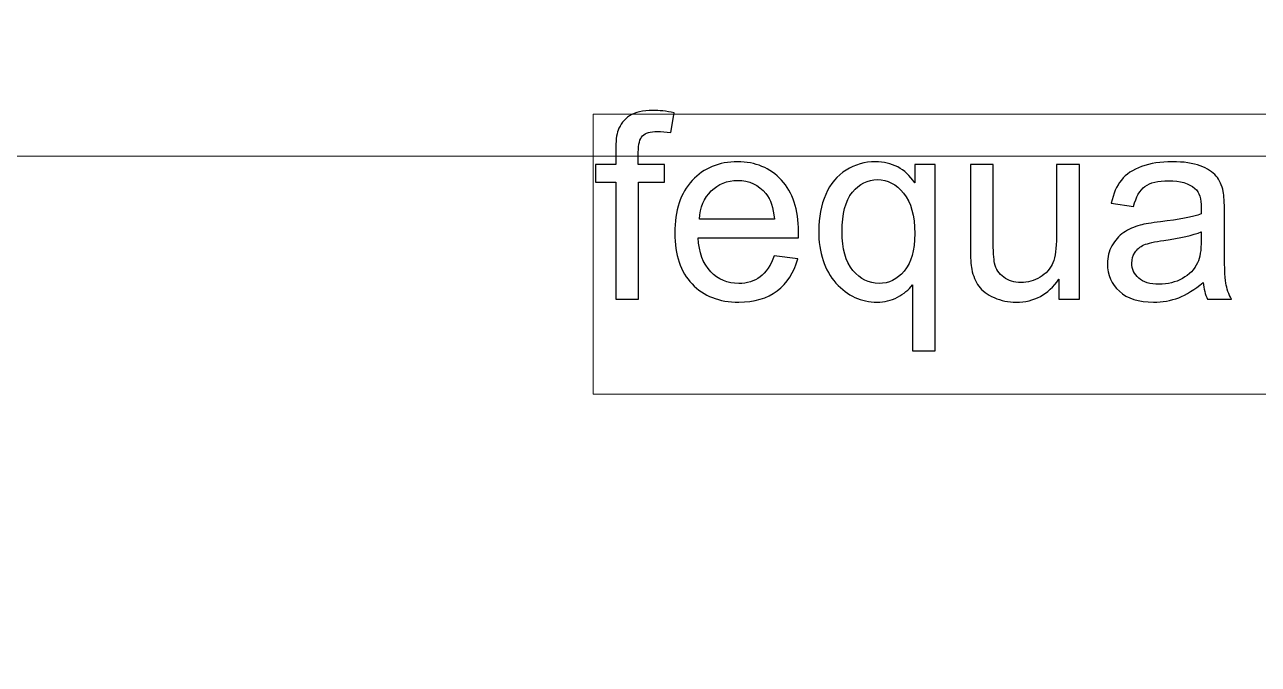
# Model space of a CAD drawing. Header units: centimetres. Extents: x -29.7 to 21.6, y -14.4 to 13.7.
# Drawn here: x 4.729 to 6.341, y -3.804 to -2.968 of the extents above; entities that cross this region are included whole.
import ezdxf

# ---------------------------------------------------------------- set-up
doc = ezdxf.new("R2010")
doc.units = ezdxf.units.CM
doc.header["$MEASUREMENT"] = 0
doc.layers.add('Layer 1', color=7, linetype='Continuous')

msp = doc.modelspace()

# ---------------------------------------------------------------- linework, layer by layer
at = {"layer": 'Layer 1', "color": 1, "lineweight": 9}
for points, knots in [([(1.396, -4.44966), (1.396, -4.44966), (1.396, -0.46166), (1.396, -0.46166), (1.396, -0.46166), (1.396, -0.46166), (11.36591, -0.46166), (11.36591, -0.46166), (11.36591, -0.46166), (11.36591, -0.46166), (11.36591, -4.44966), (11.36591, -4.44966)], [0, 0, 0, 0, 0.25, 0.25, 0.25, 0.25, 0.5, 0.5, 0.5, 0.5, 1, 1, 1, 1]), ([(8.86952, -3.14013), (8.86952, -3.14013), (4.39385, -3.14013), (4.39385, -3.14013), (4.39385, -3.14013), (4.39385, -3.14013), (4.39385, -2.51613), (4.39385, -2.51613), (4.39385, -2.51613), (4.39385, -2.51613), (8.86952, -2.51613), (8.86952, -2.51613), (8.86952, -2.51613), (8.86952, -2.51613), (8.86952, -3.14013), (8.86952, -3.14013)], [0, 0, 0, 0, 0.2, 0.2, 0.2, 0.2, 0.4, 0.4, 0.4, 0.4, 0.6, 0.6, 0.6, 0.6, 1, 1, 1, 1]), ([(8.86952, -3.14013), (8.86952, -3.14013), (4.39385, -3.14013), (4.39385, -3.14013), (4.39385, -3.14013), (4.39385, -3.14013), (4.39385, -2.51613), (4.39385, -2.51613), (4.39385, -2.51613), (4.39385, -2.51613), (8.86952, -2.51613), (8.86952, -2.51613), (8.86952, -2.51613), (8.86952, -2.51613), (8.86952, -3.14013), (8.86952, -3.14013)], [0, 0, 0, 0, 0.2, 0.2, 0.2, 0.2, 0.4, 0.4, 0.4, 0.4, 0.6, 0.6, 0.6, 0.6, 1, 1, 1, 1]), ([(7.45287, -3.45088), (7.45287, -3.45088), (5.4714, -3.45088), (5.4714, -3.45088), (5.4714, -3.45088), (5.4714, -3.45088), (5.4714, -3.08514), (5.4714, -3.08514), (5.4714, -3.08514), (5.4714, -3.08514), (7.45287, -3.08514), (7.45287, -3.08514), (7.45287, -3.08514), (7.45287, -3.08514), (7.45287, -3.45088), (7.45287, -3.45088)], [0, 0, 0, 0, 0.2, 0.2, 0.2, 0.2, 0.4, 0.4, 0.4, 0.4, 0.6, 0.6, 0.6, 0.6, 1, 1, 1, 1]), ([(7.45287, -3.45088), (7.45287, -3.45088), (5.4714, -3.45088), (5.4714, -3.45088), (5.4714, -3.45088), (5.4714, -3.45088), (5.4714, -3.08514), (5.4714, -3.08514), (5.4714, -3.08514), (5.4714, -3.08514), (7.45287, -3.08514), (7.45287, -3.08514), (7.45287, -3.08514), (7.45287, -3.08514), (7.45287, -3.45088), (7.45287, -3.45088)], [0, 0, 0, 0, 0.2, 0.2, 0.2, 0.2, 0.4, 0.4, 0.4, 0.4, 0.6, 0.6, 0.6, 0.6, 1, 1, 1, 1]), ([(5.50089, -3.32715), (5.50089, -3.32715), (5.50089, -3.17427), (5.50089, -3.17427), (5.50089, -3.17427), (5.50089, -3.17427), (5.47445, -3.17427), (5.47445, -3.17427), (5.47445, -3.17427), (5.47445, -3.17427), (5.47445, -3.15122), (5.47445, -3.15122), (5.47445, -3.15122), (5.47445, -3.15122), (5.50089, -3.15122), (5.50089, -3.15122), (5.50089, -3.15122), (5.50089, -3.15122), (5.50089, -3.13258), (5.50089, -3.13258), (5.50089, -3.13258), (5.50089, -3.12077), (5.50191, -3.11201), (5.504, -3.1063), (5.504, -3.1063), (5.50688, -3.09862), (5.51185, -3.09235), (5.51908, -3.08755), (5.51908, -3.08755), (5.52626, -3.08275), (5.53637, -3.08037), (5.54937, -3.08037), (5.54937, -3.08037), (5.55778, -3.08037), (5.56705, -3.08139), (5.57722, -3.08337), (5.57722, -3.08337), (5.57722, -3.08337), (5.57276, -3.10947), (5.57276, -3.10947), (5.57276, -3.10947), (5.56654, -3.10839), (5.56072, -3.10783), (5.55518, -3.10783), (5.55518, -3.10783), (5.54615, -3.10783), (5.53976, -3.10975), (5.53598, -3.11359), (5.53598, -3.11359), (5.53225, -3.11743), (5.53038, -3.12461), (5.53038, -3.13512), (5.53038, -3.13512), (5.53038, -3.13512), (5.53038, -3.15122), (5.53038, -3.15122), (5.53038, -3.15122), (5.53038, -3.15122), (5.56462, -3.15122), (5.56462, -3.15122), (5.56462, -3.15122), (5.56462, -3.15122), (5.56462, -3.17427), (5.56462, -3.17427), (5.56462, -3.17427), (5.56462, -3.17427), (5.53072, -3.17427), (5.53072, -3.17427), (5.53072, -3.17427), (5.53072, -3.17427), (5.53072, -3.32715), (5.53072, -3.32715), (5.53072, -3.32715), (5.53072, -3.32715), (5.50089, -3.32715), (5.50089, -3.32715)], [0, 0, 0, 0, 0.05, 0.05, 0.05, 0.05, 0.1, 0.1, 0.1, 0.1, 0.15, 0.15, 0.15, 0.15, 0.2, 0.2, 0.2, 0.2, 0.25, 0.25, 0.25, 0.25, 0.3, 0.3, 0.3, 0.3, 0.35, 0.35, 0.35, 0.35, 0.4, 0.4, 0.4, 0.4, 0.45, 0.45, 0.45, 0.45, 0.5, 0.5, 0.5, 0.5, 0.55, 0.55, 0.55, 0.55, 0.6, 0.6, 0.6, 0.6, 0.65, 0.65, 0.65, 0.65, 0.7, 0.7, 0.7, 0.7, 0.75, 0.75, 0.75, 0.75, 0.8, 0.8, 0.8, 0.8, 0.85, 0.85, 0.85, 0.85, 0.9, 0.9, 0.9, 0.9, 1, 1, 1, 1]), ([(5.70795, -3.2702), (5.70795, -3.2702), (5.7388, -3.27427), (5.7388, -3.27427), (5.7388, -3.27427), (5.734, -3.29218), (5.72501, -3.30613), (5.71191, -3.31602), (5.71191, -3.31602), (5.6988, -3.32591), (5.68208, -3.33088), (5.66168, -3.33088), (5.66168, -3.33088), (5.63603, -3.33088), (5.61569, -3.32297), (5.60066, -3.30715), (5.60066, -3.30715), (5.58564, -3.29139), (5.57812, -3.26918), (5.57812, -3.24065), (5.57812, -3.24065), (5.57812, -3.21116), (5.58569, -3.18822), (5.60089, -3.17195), (5.60089, -3.17195), (5.61609, -3.15563), (5.63581, -3.14749), (5.66004, -3.14749), (5.66004, -3.14749), (5.68349, -3.14749), (5.70264, -3.15546), (5.7175, -3.17145), (5.7175, -3.17145), (5.73236, -3.18743), (5.73982, -3.20992), (5.73982, -3.2389), (5.73982, -3.2389), (5.73982, -3.24065), (5.73976, -3.24331), (5.73965, -3.24681), (5.73965, -3.24681), (5.73965, -3.24681), (5.60863, -3.24681), (5.60863, -3.24681), (5.60863, -3.24681), (5.60976, -3.26608), (5.61518, -3.28088), (5.62501, -3.29111), (5.62501, -3.29111), (5.63479, -3.30133), (5.64705, -3.30647), (5.66168, -3.30647), (5.66168, -3.30647), (5.67258, -3.30647), (5.68191, -3.30359), (5.68959, -3.29783), (5.68959, -3.29783), (5.69733, -3.29207), (5.70343, -3.28286), (5.70795, -3.2702)], [0, 0, 0, 0, 0.0625, 0.0625, 0.0625, 0.0625, 0.125, 0.125, 0.125, 0.125, 0.1875, 0.1875, 0.1875, 0.1875, 0.25, 0.25, 0.25, 0.25, 0.3125, 0.3125, 0.3125, 0.3125, 0.375, 0.375, 0.375, 0.375, 0.4375, 0.4375, 0.4375, 0.4375, 0.5, 0.5, 0.5, 0.5, 0.5625, 0.5625, 0.5625, 0.5625, 0.625, 0.625, 0.625, 0.625, 0.6875, 0.6875, 0.6875, 0.6875, 0.75, 0.75, 0.75, 0.75, 0.8125, 0.8125, 0.8125, 0.8125, 0.875, 0.875, 0.875, 0.875, 1, 1, 1, 1]), ([(5.88852, -3.39461), (5.88852, -3.39461), (5.88852, -3.30828), (5.88852, -3.30828), (5.88852, -3.30828), (5.88388, -3.31478), (5.87739, -3.32014), (5.86908, -3.32444), (5.86908, -3.32444), (5.86078, -3.32873), (5.85191, -3.33088), (5.84253, -3.33088), (5.84253, -3.33088), (5.82168, -3.33088), (5.80377, -3.32257), (5.78869, -3.30591), (5.78869, -3.30591), (5.77366, -3.2893), (5.76614, -3.26647), (5.76614, -3.23755), (5.76614, -3.23755), (5.76614, -3.21992), (5.76919, -3.2041), (5.7753, -3.19009), (5.7753, -3.19009), (5.78145, -3.17613), (5.79032, -3.16551), (5.80196, -3.15834), (5.80196, -3.15834), (5.8136, -3.15111), (5.82637, -3.14749), (5.84027, -3.14749), (5.84027, -3.14749), (5.86202, -3.14749), (5.87908, -3.15659), (5.89157, -3.17483), (5.89157, -3.17483), (5.89157, -3.17483), (5.89157, -3.15122), (5.89157, -3.15122), (5.89157, -3.15122), (5.89157, -3.15122), (5.91835, -3.15122), (5.91835, -3.15122), (5.91835, -3.15122), (5.91835, -3.15122), (5.91835, -3.39461), (5.91835, -3.39461), (5.91835, -3.39461), (5.91835, -3.39461), (5.88852, -3.39461), (5.88852, -3.39461)], [0, 0, 0, 0, 0.0714286, 0.0714286, 0.0714286, 0.0714286, 0.1428571, 0.1428571, 0.1428571, 0.1428571, 0.2142857, 0.2142857, 0.2142857, 0.2142857, 0.2857143, 0.2857143, 0.2857143, 0.2857143, 0.3571429, 0.3571429, 0.3571429, 0.3571429, 0.4285714, 0.4285714, 0.4285714, 0.4285714, 0.5, 0.5, 0.5, 0.5, 0.5714286, 0.5714286, 0.5714286, 0.5714286, 0.6428571, 0.6428571, 0.6428571, 0.6428571, 0.7142857, 0.7142857, 0.7142857, 0.7142857, 0.7857143, 0.7857143, 0.7857143, 0.7857143, 0.8571429, 0.8571429, 0.8571429, 0.8571429, 1, 1, 1, 1]), ([(6.07993, -3.32715), (6.07993, -3.32715), (6.07993, -3.30099), (6.07993, -3.30099), (6.07993, -3.30099), (6.06625, -3.32094), (6.04772, -3.33088), (6.02428, -3.33088), (6.02428, -3.33088), (6.01394, -3.33088), (6.00428, -3.3289), (5.99529, -3.32495), (5.99529, -3.32495), (5.98631, -3.32094), (5.97965, -3.31596), (5.9753, -3.30998), (5.9753, -3.30998), (5.97094, -3.30393), (5.96789, -3.29659), (5.96614, -3.28788), (5.96614, -3.28788), (5.96496, -3.28201), (5.96433, -3.27274), (5.96433, -3.26009), (5.96433, -3.26009), (5.96433, -3.26009), (5.96433, -3.15122), (5.96433, -3.15122), (5.96433, -3.15122), (5.96433, -3.15122), (5.99416, -3.15122), (5.99416, -3.15122), (5.99416, -3.15122), (5.99416, -3.15122), (5.99416, -3.24856), (5.99416, -3.24856), (5.99416, -3.24856), (5.99416, -3.2641), (5.99479, -3.27461), (5.99597, -3.27998), (5.99597, -3.27998), (5.99784, -3.28783), (6.00179, -3.29393), (6.00789, -3.29839), (6.00789, -3.29839), (6.01394, -3.30286), (6.0214, -3.30512), (6.03032, -3.30512), (6.03032, -3.30512), (6.03925, -3.30512), (6.04761, -3.30286), (6.05541, -3.29828), (6.05541, -3.29828), (6.0632, -3.2937), (6.06874, -3.28743), (6.07202, -3.27958), (6.07202, -3.27958), (6.07524, -3.27173), (6.07688, -3.26026), (6.07688, -3.24529), (6.07688, -3.24529), (6.07688, -3.24529), (6.07688, -3.15122), (6.07688, -3.15122), (6.07688, -3.15122), (6.07688, -3.15122), (6.10671, -3.15122), (6.10671, -3.15122), (6.10671, -3.15122), (6.10671, -3.15122), (6.10671, -3.32715), (6.10671, -3.32715), (6.10671, -3.32715), (6.10671, -3.32715), (6.07993, -3.32715), (6.07993, -3.32715)], [0, 0, 0, 0, 0.05, 0.05, 0.05, 0.05, 0.1, 0.1, 0.1, 0.1, 0.15, 0.15, 0.15, 0.15, 0.2, 0.2, 0.2, 0.2, 0.25, 0.25, 0.25, 0.25, 0.3, 0.3, 0.3, 0.3, 0.35, 0.35, 0.35, 0.35, 0.4, 0.4, 0.4, 0.4, 0.45, 0.45, 0.45, 0.45, 0.5, 0.5, 0.5, 0.5, 0.55, 0.55, 0.55, 0.55, 0.6, 0.6, 0.6, 0.6, 0.65, 0.65, 0.65, 0.65, 0.7, 0.7, 0.7, 0.7, 0.75, 0.75, 0.75, 0.75, 0.8, 0.8, 0.8, 0.8, 0.85, 0.85, 0.85, 0.85, 0.9, 0.9, 0.9, 0.9, 1, 1, 1, 1]), ([(6.26846, -3.30512), (6.25738, -3.31455), (6.24671, -3.32116), (6.23648, -3.32506), (6.23648, -3.32506), (6.22625, -3.32896), (6.21529, -3.33088), (6.20354, -3.33088), (6.20354, -3.33088), (6.18422, -3.33088), (6.16936, -3.32619), (6.15897, -3.31675), (6.15897, -3.31675), (6.14857, -3.30738), (6.14337, -3.29534), (6.14337, -3.28071), (6.14337, -3.28071), (6.14337, -3.27212), (6.14535, -3.26427), (6.14925, -3.25715), (6.14925, -3.25715), (6.1532, -3.25003), (6.15834, -3.24438), (6.16467, -3.24009), (6.16467, -3.24009), (6.17106, -3.23579), (6.17818, -3.23252), (6.18614, -3.23031), (6.18614, -3.23031), (6.19202, -3.22879), (6.20089, -3.22732), (6.21269, -3.22585), (6.21269, -3.22585), (6.23676, -3.22303), (6.25456, -3.21958), (6.26591, -3.21563), (6.26591, -3.21563), (6.26603, -3.21156), (6.26608, -3.20896), (6.26608, -3.20789), (6.26608, -3.20789), (6.26608, -3.1958), (6.26326, -3.18726), (6.25761, -3.18229), (6.25761, -3.18229), (6.24998, -3.17557), (6.23863, -3.17224), (6.2236, -3.17224), (6.2236, -3.17224), (6.20953, -3.17224), (6.19914, -3.17472), (6.19247, -3.17964), (6.19247, -3.17964), (6.18575, -3.18455), (6.18083, -3.19325), (6.17761, -3.2058), (6.17761, -3.2058), (6.17761, -3.2058), (6.14846, -3.20173), (6.14846, -3.20173), (6.14846, -3.20173), (6.15111, -3.18924), (6.15546, -3.17913), (6.16157, -3.17145), (6.16157, -3.17145), (6.16767, -3.16376), (6.17648, -3.15789), (6.18801, -3.15371), (6.18801, -3.15371), (6.19947, -3.14958), (6.21286, -3.14749), (6.22801, -3.14749), (6.22801, -3.14749), (6.24303, -3.14749), (6.25529, -3.14924), (6.26473, -3.1528), (6.26473, -3.1528), (6.27411, -3.15636), (6.28106, -3.16077), (6.28546, -3.16613), (6.28546, -3.16613), (6.28987, -3.1715), (6.29298, -3.17828), (6.29478, -3.18647), (6.29478, -3.18647), (6.29574, -3.19156), (6.29625, -3.20071), (6.29625, -3.21387), (6.29625, -3.21387), (6.29625, -3.21387), (6.29625, -3.25342), (6.29625, -3.25342), (6.29625, -3.25342), (6.29625, -3.28105), (6.29687, -3.29851), (6.29812, -3.30591), (6.29812, -3.30591), (6.2993, -3.31331), (6.30179, -3.32037), (6.30541, -3.32715), (6.30541, -3.32715), (6.30541, -3.32715), (6.27422, -3.32715), (6.27422, -3.32715), (6.27422, -3.32715), (6.27123, -3.32088), (6.2693, -3.31353), (6.26846, -3.30512)], [0, 0, 0, 0, 0.0357143, 0.0357143, 0.0357143, 0.0357143, 0.0714286, 0.0714286, 0.0714286, 0.0714286, 0.1071429, 0.1071429, 0.1071429, 0.1071429, 0.1428571, 0.1428571, 0.1428571, 0.1428571, 0.1785714, 0.1785714, 0.1785714, 0.1785714, 0.2142857, 0.2142857, 0.2142857, 0.2142857, 0.25, 0.25, 0.25, 0.25, 0.2857143, 0.2857143, 0.2857143, 0.2857143, 0.3214286, 0.3214286, 0.3214286, 0.3214286, 0.3571429, 0.3571429, 0.3571429, 0.3571429, 0.3928571, 0.3928571, 0.3928571, 0.3928571, 0.4285714, 0.4285714, 0.4285714, 0.4285714, 0.4642857, 0.4642857, 0.4642857, 0.4642857, 0.5, 0.5, 0.5, 0.5, 0.5357143, 0.5357143, 0.5357143, 0.5357143, 0.5714286, 0.5714286, 0.5714286, 0.5714286, 0.6071429, 0.6071429, 0.6071429, 0.6071429, 0.6428571, 0.6428571, 0.6428571, 0.6428571, 0.6785714, 0.6785714, 0.6785714, 0.6785714, 0.7142857, 0.7142857, 0.7142857, 0.7142857, 0.75, 0.75, 0.75, 0.75, 0.7857143, 0.7857143, 0.7857143, 0.7857143, 0.8214286, 0.8214286, 0.8214286, 0.8214286, 0.8571429, 0.8571429, 0.8571429, 0.8571429, 0.8928571, 0.8928571, 0.8928571, 0.8928571, 0.9285714, 0.9285714, 0.9285714, 0.9285714, 1, 1, 1, 1]), ([(5.61033, -3.22241), (5.61033, -3.22241), (5.70829, -3.22241), (5.70829, -3.22241), (5.70829, -3.22241), (5.70699, -3.2076), (5.70321, -3.19653), (5.69705, -3.18913), (5.69705, -3.18913), (5.68761, -3.17766), (5.6753, -3.1719), (5.66021, -3.1719), (5.66021, -3.1719), (5.64654, -3.1719), (5.63507, -3.17647), (5.62575, -3.18563), (5.62575, -3.18563), (5.61648, -3.19478), (5.61134, -3.20704), (5.61033, -3.22241)], [0, 0, 0, 0, 0.1666667, 0.1666667, 0.1666667, 0.1666667, 0.3333333, 0.3333333, 0.3333333, 0.3333333, 0.5, 0.5, 0.5, 0.5, 0.6666667, 0.6666667, 0.6666667, 0.6666667, 1, 1, 1, 1]), ([(5.79665, -3.23868), (5.79665, -3.26127), (5.8014, -3.27822), (5.81089, -3.28952), (5.81089, -3.28952), (5.82038, -3.30082), (5.83174, -3.30647), (5.84501, -3.30647), (5.84501, -3.30647), (5.85772, -3.30647), (5.86863, -3.30111), (5.87784, -3.29037), (5.87784, -3.29037), (5.88699, -3.27958), (5.89157, -3.26325), (5.89157, -3.24133), (5.89157, -3.24133), (5.89157, -3.21794), (5.88671, -3.20037), (5.87705, -3.18856), (5.87705, -3.18856), (5.86739, -3.17676), (5.85609, -3.17088), (5.84304, -3.17088), (5.84304, -3.17088), (5.8301, -3.17088), (5.81914, -3.17636), (5.81015, -3.18732), (5.81015, -3.18732), (5.80117, -3.19828), (5.79665, -3.2154), (5.79665, -3.23868)], [0, 0, 0, 0, 0.1111111, 0.1111111, 0.1111111, 0.1111111, 0.2222222, 0.2222222, 0.2222222, 0.2222222, 0.3333333, 0.3333333, 0.3333333, 0.3333333, 0.4444444, 0.4444444, 0.4444444, 0.4444444, 0.5555556, 0.5555556, 0.5555556, 0.5555556, 0.6666667, 0.6666667, 0.6666667, 0.6666667, 0.7777778, 0.7777778, 0.7777778, 0.7777778, 1, 1, 1, 1]), ([(6.26608, -3.23902), (6.25524, -3.24342), (6.23897, -3.24715), (6.21727, -3.2502), (6.21727, -3.2502), (6.20495, -3.25195), (6.19625, -3.25393), (6.19117, -3.25613), (6.19117, -3.25613), (6.18608, -3.25834), (6.18219, -3.26156), (6.17942, -3.26574), (6.17942, -3.26574), (6.17665, -3.26998), (6.17524, -3.27466), (6.17524, -3.27986), (6.17524, -3.27986), (6.17524, -3.28772), (6.17823, -3.29433), (6.18428, -3.29958), (6.18428, -3.29958), (6.19032, -3.30483), (6.19914, -3.30749), (6.21072, -3.30749), (6.21072, -3.30749), (6.22219, -3.30749), (6.23241, -3.305), (6.24139, -3.29998), (6.24139, -3.29998), (6.25032, -3.295), (6.25693, -3.28817), (6.26111, -3.27952), (6.26111, -3.27952), (6.26433, -3.2728), (6.26591, -3.26291), (6.26591, -3.24986), (6.26591, -3.24986), (6.26591, -3.24986), (6.26608, -3.23902), (6.26608, -3.23902)], [0, 0, 0, 0, 0.0909091, 0.0909091, 0.0909091, 0.0909091, 0.1818182, 0.1818182, 0.1818182, 0.1818182, 0.2727273, 0.2727273, 0.2727273, 0.2727273, 0.3636364, 0.3636364, 0.3636364, 0.3636364, 0.4545455, 0.4545455, 0.4545455, 0.4545455, 0.5454545, 0.5454545, 0.5454545, 0.5454545, 0.6363636, 0.6363636, 0.6363636, 0.6363636, 0.7272727, 0.7272727, 0.7272727, 0.7272727, 0.8181818, 0.8181818, 0.8181818, 0.8181818, 1, 1, 1, 1])]:
    msp.add_open_spline(points, degree=3, knots=knots, dxfattribs=at)
at = {"layer": 'Layer 1', "color": 250}
for points, knots in [([(5.50089, -3.32715), (5.50089, -3.32715), (5.50089, -3.17427), (5.50089, -3.17427), (5.50089, -3.17427), (5.50089, -3.17427), (5.47445, -3.17427), (5.47445, -3.17427), (5.47445, -3.17427), (5.47445, -3.17427), (5.47445, -3.15122), (5.47445, -3.15122), (5.47445, -3.15122), (5.47445, -3.15122), (5.50089, -3.15122), (5.50089, -3.15122), (5.50089, -3.15122), (5.50089, -3.15122), (5.50089, -3.13258), (5.50089, -3.13258), (5.50089, -3.13258), (5.50089, -3.12077), (5.50191, -3.11201), (5.504, -3.1063), (5.504, -3.1063), (5.50688, -3.09862), (5.51185, -3.09235), (5.51908, -3.08755), (5.51908, -3.08755), (5.52626, -3.08275), (5.53637, -3.08037), (5.54937, -3.08037), (5.54937, -3.08037), (5.55778, -3.08037), (5.56705, -3.08139), (5.57722, -3.08337), (5.57722, -3.08337), (5.57722, -3.08337), (5.57276, -3.10947), (5.57276, -3.10947), (5.57276, -3.10947), (5.56654, -3.10839), (5.56072, -3.10783), (5.55518, -3.10783), (5.55518, -3.10783), (5.54615, -3.10783), (5.53976, -3.10975), (5.53598, -3.11359), (5.53598, -3.11359), (5.53225, -3.11743), (5.53038, -3.12461), (5.53038, -3.13512), (5.53038, -3.13512), (5.53038, -3.13512), (5.53038, -3.15122), (5.53038, -3.15122), (5.53038, -3.15122), (5.53038, -3.15122), (5.56462, -3.15122), (5.56462, -3.15122), (5.56462, -3.15122), (5.56462, -3.15122), (5.56462, -3.17427), (5.56462, -3.17427), (5.56462, -3.17427), (5.56462, -3.17427), (5.53072, -3.17427), (5.53072, -3.17427), (5.53072, -3.17427), (5.53072, -3.17427), (5.53072, -3.32715), (5.53072, -3.32715), (5.53072, -3.32715), (5.53072, -3.32715), (5.50089, -3.32715), (5.50089, -3.32715)], [0, 0, 0, 0, 0.05, 0.05, 0.05, 0.05, 0.1, 0.1, 0.1, 0.1, 0.15, 0.15, 0.15, 0.15, 0.2, 0.2, 0.2, 0.2, 0.25, 0.25, 0.25, 0.25, 0.3, 0.3, 0.3, 0.3, 0.35, 0.35, 0.35, 0.35, 0.4, 0.4, 0.4, 0.4, 0.45, 0.45, 0.45, 0.45, 0.5, 0.5, 0.5, 0.5, 0.55, 0.55, 0.55, 0.55, 0.6, 0.6, 0.6, 0.6, 0.65, 0.65, 0.65, 0.65, 0.7, 0.7, 0.7, 0.7, 0.75, 0.75, 0.75, 0.75, 0.8, 0.8, 0.8, 0.8, 0.85, 0.85, 0.85, 0.85, 0.9, 0.9, 0.9, 0.9, 1, 1, 1, 1]), ([(5.70795, -3.2702), (5.70795, -3.2702), (5.7388, -3.27427), (5.7388, -3.27427), (5.7388, -3.27427), (5.734, -3.29218), (5.72501, -3.30613), (5.71191, -3.31602), (5.71191, -3.31602), (5.6988, -3.32591), (5.68208, -3.33088), (5.66168, -3.33088), (5.66168, -3.33088), (5.63603, -3.33088), (5.61569, -3.32297), (5.60066, -3.30715), (5.60066, -3.30715), (5.58564, -3.29139), (5.57812, -3.26918), (5.57812, -3.24065), (5.57812, -3.24065), (5.57812, -3.21116), (5.58569, -3.18822), (5.60089, -3.17195), (5.60089, -3.17195), (5.61609, -3.15563), (5.63581, -3.14749), (5.66004, -3.14749), (5.66004, -3.14749), (5.68349, -3.14749), (5.70264, -3.15546), (5.7175, -3.17145), (5.7175, -3.17145), (5.73236, -3.18743), (5.73982, -3.20992), (5.73982, -3.2389), (5.73982, -3.2389), (5.73982, -3.24065), (5.73976, -3.24331), (5.73965, -3.24681), (5.73965, -3.24681), (5.73965, -3.24681), (5.60863, -3.24681), (5.60863, -3.24681), (5.60863, -3.24681), (5.60976, -3.26608), (5.61518, -3.28088), (5.62501, -3.29111), (5.62501, -3.29111), (5.63479, -3.30133), (5.64705, -3.30647), (5.66168, -3.30647), (5.66168, -3.30647), (5.67258, -3.30647), (5.68191, -3.30359), (5.68959, -3.29783), (5.68959, -3.29783), (5.69733, -3.29207), (5.70343, -3.28286), (5.70795, -3.2702)], [0, 0, 0, 0, 0.0625, 0.0625, 0.0625, 0.0625, 0.125, 0.125, 0.125, 0.125, 0.1875, 0.1875, 0.1875, 0.1875, 0.25, 0.25, 0.25, 0.25, 0.3125, 0.3125, 0.3125, 0.3125, 0.375, 0.375, 0.375, 0.375, 0.4375, 0.4375, 0.4375, 0.4375, 0.5, 0.5, 0.5, 0.5, 0.5625, 0.5625, 0.5625, 0.5625, 0.625, 0.625, 0.625, 0.625, 0.6875, 0.6875, 0.6875, 0.6875, 0.75, 0.75, 0.75, 0.75, 0.8125, 0.8125, 0.8125, 0.8125, 0.875, 0.875, 0.875, 0.875, 1, 1, 1, 1]), ([(5.88852, -3.39461), (5.88852, -3.39461), (5.88852, -3.30828), (5.88852, -3.30828), (5.88852, -3.30828), (5.88388, -3.31478), (5.87739, -3.32014), (5.86908, -3.32444), (5.86908, -3.32444), (5.86078, -3.32873), (5.85191, -3.33088), (5.84253, -3.33088), (5.84253, -3.33088), (5.82168, -3.33088), (5.80377, -3.32257), (5.78869, -3.30591), (5.78869, -3.30591), (5.77366, -3.2893), (5.76614, -3.26647), (5.76614, -3.23755), (5.76614, -3.23755), (5.76614, -3.21992), (5.76919, -3.2041), (5.7753, -3.19009), (5.7753, -3.19009), (5.78145, -3.17613), (5.79032, -3.16551), (5.80196, -3.15834), (5.80196, -3.15834), (5.8136, -3.15111), (5.82637, -3.14749), (5.84027, -3.14749), (5.84027, -3.14749), (5.86202, -3.14749), (5.87908, -3.15659), (5.89157, -3.17483), (5.89157, -3.17483), (5.89157, -3.17483), (5.89157, -3.15122), (5.89157, -3.15122), (5.89157, -3.15122), (5.89157, -3.15122), (5.91835, -3.15122), (5.91835, -3.15122), (5.91835, -3.15122), (5.91835, -3.15122), (5.91835, -3.39461), (5.91835, -3.39461), (5.91835, -3.39461), (5.91835, -3.39461), (5.88852, -3.39461), (5.88852, -3.39461)], [0, 0, 0, 0, 0.0714286, 0.0714286, 0.0714286, 0.0714286, 0.1428571, 0.1428571, 0.1428571, 0.1428571, 0.2142857, 0.2142857, 0.2142857, 0.2142857, 0.2857143, 0.2857143, 0.2857143, 0.2857143, 0.3571429, 0.3571429, 0.3571429, 0.3571429, 0.4285714, 0.4285714, 0.4285714, 0.4285714, 0.5, 0.5, 0.5, 0.5, 0.5714286, 0.5714286, 0.5714286, 0.5714286, 0.6428571, 0.6428571, 0.6428571, 0.6428571, 0.7142857, 0.7142857, 0.7142857, 0.7142857, 0.7857143, 0.7857143, 0.7857143, 0.7857143, 0.8571429, 0.8571429, 0.8571429, 0.8571429, 1, 1, 1, 1]), ([(6.07993, -3.32715), (6.07993, -3.32715), (6.07993, -3.30099), (6.07993, -3.30099), (6.07993, -3.30099), (6.06625, -3.32094), (6.04772, -3.33088), (6.02428, -3.33088), (6.02428, -3.33088), (6.01394, -3.33088), (6.00428, -3.3289), (5.99529, -3.32495), (5.99529, -3.32495), (5.98631, -3.32094), (5.97965, -3.31596), (5.9753, -3.30998), (5.9753, -3.30998), (5.97094, -3.30393), (5.96789, -3.29659), (5.96614, -3.28788), (5.96614, -3.28788), (5.96496, -3.28201), (5.96433, -3.27274), (5.96433, -3.26009), (5.96433, -3.26009), (5.96433, -3.26009), (5.96433, -3.15122), (5.96433, -3.15122), (5.96433, -3.15122), (5.96433, -3.15122), (5.99416, -3.15122), (5.99416, -3.15122), (5.99416, -3.15122), (5.99416, -3.15122), (5.99416, -3.24856), (5.99416, -3.24856), (5.99416, -3.24856), (5.99416, -3.2641), (5.99479, -3.27461), (5.99597, -3.27998), (5.99597, -3.27998), (5.99784, -3.28783), (6.00179, -3.29393), (6.00789, -3.29839), (6.00789, -3.29839), (6.01394, -3.30286), (6.0214, -3.30512), (6.03032, -3.30512), (6.03032, -3.30512), (6.03925, -3.30512), (6.04761, -3.30286), (6.05541, -3.29828), (6.05541, -3.29828), (6.0632, -3.2937), (6.06874, -3.28743), (6.07202, -3.27958), (6.07202, -3.27958), (6.07524, -3.27173), (6.07688, -3.26026), (6.07688, -3.24529), (6.07688, -3.24529), (6.07688, -3.24529), (6.07688, -3.15122), (6.07688, -3.15122), (6.07688, -3.15122), (6.07688, -3.15122), (6.10671, -3.15122), (6.10671, -3.15122), (6.10671, -3.15122), (6.10671, -3.15122), (6.10671, -3.32715), (6.10671, -3.32715), (6.10671, -3.32715), (6.10671, -3.32715), (6.07993, -3.32715), (6.07993, -3.32715)], [0, 0, 0, 0, 0.05, 0.05, 0.05, 0.05, 0.1, 0.1, 0.1, 0.1, 0.15, 0.15, 0.15, 0.15, 0.2, 0.2, 0.2, 0.2, 0.25, 0.25, 0.25, 0.25, 0.3, 0.3, 0.3, 0.3, 0.35, 0.35, 0.35, 0.35, 0.4, 0.4, 0.4, 0.4, 0.45, 0.45, 0.45, 0.45, 0.5, 0.5, 0.5, 0.5, 0.55, 0.55, 0.55, 0.55, 0.6, 0.6, 0.6, 0.6, 0.65, 0.65, 0.65, 0.65, 0.7, 0.7, 0.7, 0.7, 0.75, 0.75, 0.75, 0.75, 0.8, 0.8, 0.8, 0.8, 0.85, 0.85, 0.85, 0.85, 0.9, 0.9, 0.9, 0.9, 1, 1, 1, 1]), ([(6.26846, -3.30512), (6.25738, -3.31455), (6.24671, -3.32116), (6.23648, -3.32506), (6.23648, -3.32506), (6.22625, -3.32896), (6.21529, -3.33088), (6.20354, -3.33088), (6.20354, -3.33088), (6.18422, -3.33088), (6.16936, -3.32619), (6.15897, -3.31675), (6.15897, -3.31675), (6.14857, -3.30738), (6.14337, -3.29534), (6.14337, -3.28071), (6.14337, -3.28071), (6.14337, -3.27212), (6.14535, -3.26427), (6.14925, -3.25715), (6.14925, -3.25715), (6.1532, -3.25003), (6.15834, -3.24438), (6.16467, -3.24009), (6.16467, -3.24009), (6.17106, -3.23579), (6.17818, -3.23252), (6.18614, -3.23031), (6.18614, -3.23031), (6.19202, -3.22879), (6.20089, -3.22732), (6.21269, -3.22585), (6.21269, -3.22585), (6.23676, -3.22303), (6.25456, -3.21958), (6.26591, -3.21563), (6.26591, -3.21563), (6.26603, -3.21156), (6.26608, -3.20896), (6.26608, -3.20789), (6.26608, -3.20789), (6.26608, -3.1958), (6.26326, -3.18726), (6.25761, -3.18229), (6.25761, -3.18229), (6.24998, -3.17557), (6.23863, -3.17224), (6.2236, -3.17224), (6.2236, -3.17224), (6.20953, -3.17224), (6.19914, -3.17472), (6.19247, -3.17964), (6.19247, -3.17964), (6.18575, -3.18455), (6.18083, -3.19325), (6.17761, -3.2058), (6.17761, -3.2058), (6.17761, -3.2058), (6.14846, -3.20173), (6.14846, -3.20173), (6.14846, -3.20173), (6.15111, -3.18924), (6.15546, -3.17913), (6.16157, -3.17145), (6.16157, -3.17145), (6.16767, -3.16376), (6.17648, -3.15789), (6.18801, -3.15371), (6.18801, -3.15371), (6.19947, -3.14958), (6.21286, -3.14749), (6.22801, -3.14749), (6.22801, -3.14749), (6.24303, -3.14749), (6.25529, -3.14924), (6.26473, -3.1528), (6.26473, -3.1528), (6.27411, -3.15636), (6.28106, -3.16077), (6.28546, -3.16613), (6.28546, -3.16613), (6.28987, -3.1715), (6.29298, -3.17828), (6.29478, -3.18647), (6.29478, -3.18647), (6.29574, -3.19156), (6.29625, -3.20071), (6.29625, -3.21387), (6.29625, -3.21387), (6.29625, -3.21387), (6.29625, -3.25342), (6.29625, -3.25342), (6.29625, -3.25342), (6.29625, -3.28105), (6.29687, -3.29851), (6.29812, -3.30591), (6.29812, -3.30591), (6.2993, -3.31331), (6.30179, -3.32037), (6.30541, -3.32715), (6.30541, -3.32715), (6.30541, -3.32715), (6.27422, -3.32715), (6.27422, -3.32715), (6.27422, -3.32715), (6.27123, -3.32088), (6.2693, -3.31353), (6.26846, -3.30512)], [0, 0, 0, 0, 0.0357143, 0.0357143, 0.0357143, 0.0357143, 0.0714286, 0.0714286, 0.0714286, 0.0714286, 0.1071429, 0.1071429, 0.1071429, 0.1071429, 0.1428571, 0.1428571, 0.1428571, 0.1428571, 0.1785714, 0.1785714, 0.1785714, 0.1785714, 0.2142857, 0.2142857, 0.2142857, 0.2142857, 0.25, 0.25, 0.25, 0.25, 0.2857143, 0.2857143, 0.2857143, 0.2857143, 0.3214286, 0.3214286, 0.3214286, 0.3214286, 0.3571429, 0.3571429, 0.3571429, 0.3571429, 0.3928571, 0.3928571, 0.3928571, 0.3928571, 0.4285714, 0.4285714, 0.4285714, 0.4285714, 0.4642857, 0.4642857, 0.4642857, 0.4642857, 0.5, 0.5, 0.5, 0.5, 0.5357143, 0.5357143, 0.5357143, 0.5357143, 0.5714286, 0.5714286, 0.5714286, 0.5714286, 0.6071429, 0.6071429, 0.6071429, 0.6071429, 0.6428571, 0.6428571, 0.6428571, 0.6428571, 0.6785714, 0.6785714, 0.6785714, 0.6785714, 0.7142857, 0.7142857, 0.7142857, 0.7142857, 0.75, 0.75, 0.75, 0.75, 0.7857143, 0.7857143, 0.7857143, 0.7857143, 0.8214286, 0.8214286, 0.8214286, 0.8214286, 0.8571429, 0.8571429, 0.8571429, 0.8571429, 0.8928571, 0.8928571, 0.8928571, 0.8928571, 0.9285714, 0.9285714, 0.9285714, 0.9285714, 1, 1, 1, 1]), ([(5.61033, -3.22241), (5.61033, -3.22241), (5.70829, -3.22241), (5.70829, -3.22241), (5.70829, -3.22241), (5.70699, -3.2076), (5.70321, -3.19653), (5.69705, -3.18913), (5.69705, -3.18913), (5.68761, -3.17766), (5.6753, -3.1719), (5.66021, -3.1719), (5.66021, -3.1719), (5.64654, -3.1719), (5.63507, -3.17647), (5.62575, -3.18563), (5.62575, -3.18563), (5.61648, -3.19478), (5.61134, -3.20704), (5.61033, -3.22241)], [0, 0, 0, 0, 0.1666667, 0.1666667, 0.1666667, 0.1666667, 0.3333333, 0.3333333, 0.3333333, 0.3333333, 0.5, 0.5, 0.5, 0.5, 0.6666667, 0.6666667, 0.6666667, 0.6666667, 1, 1, 1, 1]), ([(5.79665, -3.23868), (5.79665, -3.26127), (5.8014, -3.27822), (5.81089, -3.28952), (5.81089, -3.28952), (5.82038, -3.30082), (5.83174, -3.30647), (5.84501, -3.30647), (5.84501, -3.30647), (5.85772, -3.30647), (5.86863, -3.30111), (5.87784, -3.29037), (5.87784, -3.29037), (5.88699, -3.27958), (5.89157, -3.26325), (5.89157, -3.24133), (5.89157, -3.24133), (5.89157, -3.21794), (5.88671, -3.20037), (5.87705, -3.18856), (5.87705, -3.18856), (5.86739, -3.17676), (5.85609, -3.17088), (5.84304, -3.17088), (5.84304, -3.17088), (5.8301, -3.17088), (5.81914, -3.17636), (5.81015, -3.18732), (5.81015, -3.18732), (5.80117, -3.19828), (5.79665, -3.2154), (5.79665, -3.23868)], [0, 0, 0, 0, 0.1111111, 0.1111111, 0.1111111, 0.1111111, 0.2222222, 0.2222222, 0.2222222, 0.2222222, 0.3333333, 0.3333333, 0.3333333, 0.3333333, 0.4444444, 0.4444444, 0.4444444, 0.4444444, 0.5555556, 0.5555556, 0.5555556, 0.5555556, 0.6666667, 0.6666667, 0.6666667, 0.6666667, 0.7777778, 0.7777778, 0.7777778, 0.7777778, 1, 1, 1, 1]), ([(6.26608, -3.23902), (6.25524, -3.24342), (6.23897, -3.24715), (6.21727, -3.2502), (6.21727, -3.2502), (6.20495, -3.25195), (6.19625, -3.25393), (6.19117, -3.25613), (6.19117, -3.25613), (6.18608, -3.25834), (6.18219, -3.26156), (6.17942, -3.26574), (6.17942, -3.26574), (6.17665, -3.26998), (6.17524, -3.27466), (6.17524, -3.27986), (6.17524, -3.27986), (6.17524, -3.28772), (6.17823, -3.29433), (6.18428, -3.29958), (6.18428, -3.29958), (6.19032, -3.30483), (6.19914, -3.30749), (6.21072, -3.30749), (6.21072, -3.30749), (6.22219, -3.30749), (6.23241, -3.305), (6.24139, -3.29998), (6.24139, -3.29998), (6.25032, -3.295), (6.25693, -3.28817), (6.26111, -3.27952), (6.26111, -3.27952), (6.26433, -3.2728), (6.26591, -3.26291), (6.26591, -3.24986), (6.26591, -3.24986), (6.26591, -3.24986), (6.26608, -3.23902), (6.26608, -3.23902)], [0, 0, 0, 0, 0.0909091, 0.0909091, 0.0909091, 0.0909091, 0.1818182, 0.1818182, 0.1818182, 0.1818182, 0.2727273, 0.2727273, 0.2727273, 0.2727273, 0.3636364, 0.3636364, 0.3636364, 0.3636364, 0.4545455, 0.4545455, 0.4545455, 0.4545455, 0.5454545, 0.5454545, 0.5454545, 0.5454545, 0.6363636, 0.6363636, 0.6363636, 0.6363636, 0.7272727, 0.7272727, 0.7272727, 0.7272727, 0.8181818, 0.8181818, 0.8181818, 0.8181818, 1, 1, 1, 1])]:
    msp.add_open_spline(points, degree=3, knots=knots, dxfattribs=at)

doc.saveas('drawing.dxf')
